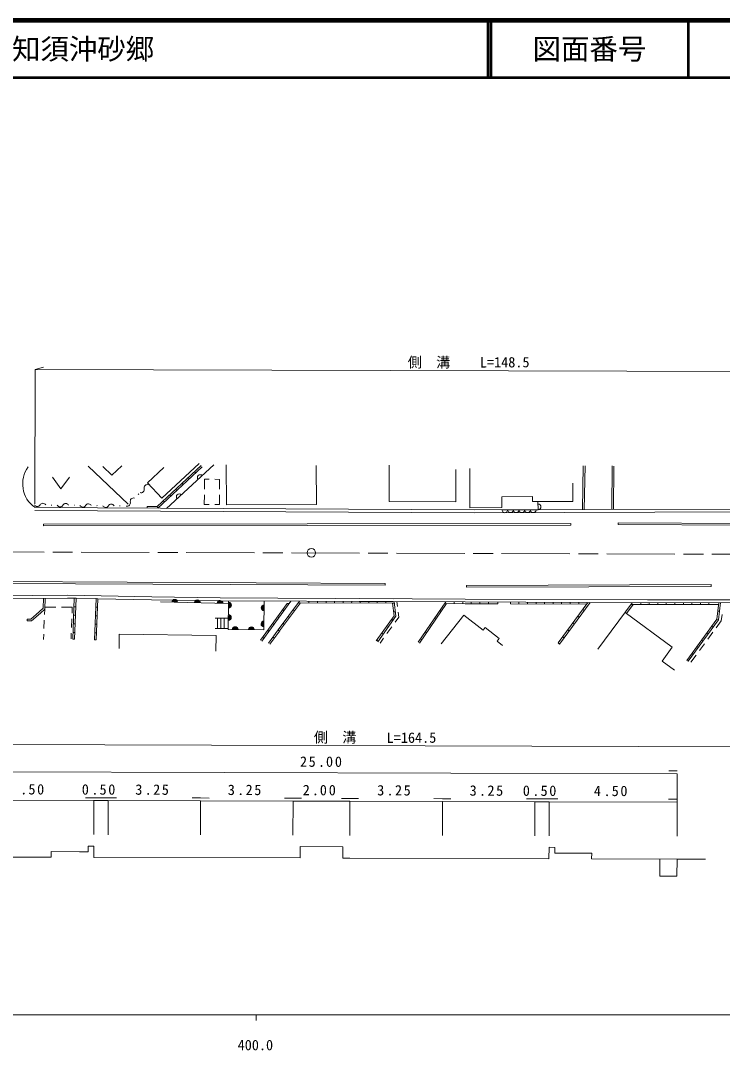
# Model space of a CAD drawing. Units: millimetres, scale not verified. Extents: x 40000 to 680000, y 20000 to 380000.
# Drawn here: x 426535 to 550020, y 198715 to 380000 of the extents above; entities that cross this region are included whole.
import ezdxf
from ezdxf.enums import TextEntityAlignment as Align

# ---------------------------------------------------------------- set-up
doc = ezdxf.new("R2010")
doc.units = ezdxf.units.MM
doc.header["$LTSCALE"] = 1000
doc.linetypes.add('CHAIN', pattern=[18.5, 12, -1.5, 3.5, -1.5])
for name, color, linetype, lineweight in [('M-BGD', 7, 'Continuous', 13), ('M-BMK', 2, 'CHAIN', 13), ('M-BMK-SRVR', 3, 'Continuous', 13), ('M-STR-HTXT', 7, 'Continuous', 13), ('M-TTL', 2, 'Continuous', 140), ('M-TTL-BAND', 7, 'Continuous', 13), ('M-TTL-LINE', 7, 'Continuous', 50)]:
    doc.layers.add(name, color=color, linetype=linetype, lineweight=lineweight)
doc.layers.add('M-TTL-TXT', color=7, linetype='Continuous')
doc.styles.add('ＭＳ ゴシック', font='')
doc.styles.get('ＭＳ ゴシック').set_extended_font_data('MS Gothic')

msp = doc.modelspace()

# ---------------------------------------------------------------- linework, layer by layer
at = {"layer": 'M-BGD'}
for p, q in [((438413, 301543), (445463, 294854)), ((442614, 299999), (441006, 301515)), ((444361, 301626), (442614, 299999)), ((448879, 298639), (451740, 301325)), ((458280, 301687), (450549, 294449)), ((458489, 301466), (450668, 294148)), ((457940, 302058), (451404, 295939)), ((452230, 294134), (460543, 301771)), ((462716, 301775), (462736, 294785)), ((478578, 294831), (478557, 301700)), ((491396, 295315), (491414, 301754)), ((503118, 301000), (503092, 295272)), ((505571, 301173), (505602, 294224)), ((525549, 301648), (525398, 293928)), ((525850, 301637), (525698, 293917)), ((530616, 301603), (530544, 293943)), ((530916, 301592), (530845, 293942)), ((432119, 299608), (433615, 297601)), ((433615, 297601), (435123, 299599)), ((456031, 299580), (456230, 299360)), ((457125, 300609), (457325, 300388)), ((458884, 299252), (458875, 297529)), ((459710, 299250), (458884, 299252)), ((461537, 299244), (460710, 299247)), ((461528, 297516), (461537, 299244)), ((451404, 295939), (448879, 298639)), ((453832, 297524), (454042, 297303)), ((454926, 298552), (455136, 298331)), ((523699, 295364), (523678, 298599)), ((447231, 296601), (447311, 296671)), ((452738, 296496), (452947, 296285)), ((458870, 296529), (458861, 294806)), ((461515, 294789), (461523, 296517)), ((511215, 296191), (516582, 296216)), ((511230, 294258), (511215, 296191)), ((516582, 296216), (516590, 295334)), ((429018, 293759), (506320, 293361)), ((429020, 294259), (506322, 293861)), ((431925, 294722), (432025, 294721)), ((435930, 294670), (436030, 294670)), ((439935, 294619), (440035, 294609)), ((443940, 294558), (444041, 294557)), ((448787, 294454), (448786, 294154)), ((448787, 294454), (450549, 294449)), ((450549, 294449), (450668, 294148)), ((451643, 295477), (451843, 295256)), ((458861, 294806), (459688, 294801)), ((460688, 294794), (461515, 294789)), ((462736, 294785), (478578, 294831)), ((503092, 295272), (491396, 295315)), ((505602, 294224), (511230, 294258)), ((506322, 293861), (577838, 294100)), ((511238, 293877), (517597, 293900)), ((516590, 295334), (523699, 295364)), ((517597, 293900), (517571, 295332)), ((506320, 293361), (576515, 293594)), ((430583, 291031), (430584, 291331)), ((523357, 291160), (430583, 291031)), ((523358, 291460), (430584, 291331)), ((523358, 291460), (523357, 291160)), ((531688, 291266), (531689, 291567)), ((572062, 291063), (531688, 291266)), ((572063, 291363), (531689, 291567)), ((490684, 280888), (416036, 281268)), ((490684, 280588), (416035, 280968)), ((490684, 280588), (490684, 280888)), ((504982, 280267), (504983, 280567)), ((548030, 280406), (504982, 280267)), ((548031, 280706), (504983, 280567)), ((548030, 280406), (548031, 280706)), ((412484, 278685), (434774, 278842)), ((412753, 278184), (434773, 278342)), ((430557, 278324), (430492, 276541)), ((430857, 278313), (430782, 276410)), ((435984, 278318), (434773, 278342)), ((449603, 278560), (434784, 278842)), ((435984, 278318), (435714, 271130)), ((436285, 278318), (435984, 278318)), ((436285, 278318), (436014, 271119)), ((439819, 278247), (436285, 278318)), ((439819, 278247), (439548, 270989)), ((440119, 278237), (439819, 278247)), ((440119, 278237), (439849, 270978)), ((449592, 278060), (440119, 278237)), ((461627, 277876), (449592, 278060)), ((461629, 278376), (449603, 278560)), ((463135, 277388), (451162, 277680)), ((461627, 277876), (492067, 277720)), ((461629, 278376), (492069, 278220)), ((463079, 272806), (463141, 277868)), ((463141, 277868), (463079, 272806)), ((463163, 276614), (463269, 277596)), ((463269, 277596), (463313, 276645)), ((463313, 276645), (463420, 277516)), ((463420, 277516), (463433, 276715)), ((468717, 270956), (473451, 277408)), ((474104, 277810), (468967, 270776)), ((468967, 270776), (474104, 277810)), ((469344, 272774), (469397, 277836)), ((469397, 277836), (469344, 272774)), ((475626, 277806), (471876, 272740)), ((475775, 277505), (472116, 272559)), ((473451, 277408), (473808, 277408)), ((475405, 277506), (491976, 277420)), ((477277, 277491), (477278, 277792)), ((478779, 277487), (478780, 277787)), ((480281, 277483), (480282, 277783)), ((481783, 277468), (481784, 277769)), ((483285, 277464), (483286, 277765)), ((484787, 277460), (484788, 277760)), ((486090, 277747), (504784, 277654)), ((486091, 278247), (504786, 278155)), ((486289, 277446), (486290, 277746)), ((487791, 277441), (487792, 277742)), ((489293, 277427), (489294, 277728)), ((490795, 277423), (490796, 277723)), ((491976, 277420), (492277, 277419)), ((491976, 277420), (492261, 275206)), ((492238, 277719), (492581, 275135)), ((492738, 277718), (492853, 276856)), ((501330, 277674), (496493, 270588)), ((501489, 277373), (496733, 270417)), ((501129, 277374), (504783, 277354)), ((502831, 277359), (502832, 277659)), ((504333, 277355), (504334, 277655)), ((504784, 277654), (536827, 277514)), ((504786, 278155), (536828, 278014)), ((505835, 277351), (505836, 277651)), ((507337, 277336), (507338, 277637)), ((508839, 277332), (508840, 277633)), ((510482, 277628), (510481, 277328)), ((512725, 277622), (512724, 277321)), ((514227, 277607), (514226, 277307)), ((515729, 277603), (515728, 277303)), ((517231, 277599), (517230, 277298)), ((518733, 277595), (518732, 277294)), ((520235, 277590), (520234, 277290)), ((526353, 277563), (521116, 270438)), ((526733, 277562), (521356, 270257)), ((521737, 277576), (521736, 277276)), ((523239, 277572), (523238, 277272)), ((524741, 277568), (524740, 277267)), ((528112, 269347), (534143, 277531)), ((535645, 277517), (535644, 277217)), ((536827, 277514), (578352, 277597)), ((536828, 278014), (578354, 278098)), ((537147, 277513), (537146, 277212)), ((538649, 277519), (538648, 277208)), ((540151, 277524), (540150, 277224)), ((541653, 277520), (541652, 277220)), ((543155, 277526), (543154, 277225)), ((544657, 277532), (544656, 277231)), ((546159, 277527), (546158, 277227)), ((547661, 277533), (547660, 277233)), ((549404, 277538), (549055, 274655)), ((549704, 277537), (549345, 274534)), ((429819, 275912), (428344, 274655)), ((430019, 275692), (428453, 274354)), ((430492, 276541), (429819, 275912)), ((430782, 276410), (430019, 275692)), ((430782, 276410), (430746, 275476)), ((430793, 276761), (432711, 276752)), ((433711, 276747), (435629, 276737)), ((435629, 276737), (435589, 275688)), ((436230, 276816), (435930, 276817)), ((440065, 276735), (439765, 276746)), ((463433, 276715), (463591, 277307)), ((469075, 276244), (468930, 276839)), ((469106, 277045), (469075, 276244)), ((469193, 276171), (469106, 277045)), ((469259, 277121), (469193, 276171)), ((469342, 276137), (469259, 277121)), ((472627, 276303), (472877, 276122)), ((474510, 276297), (474750, 276116)), ((492172, 275917), (492473, 275916)), ((492986, 275865), (493101, 275003)), ((500284, 276135), (500524, 275964)), ((504783, 277354), (510481, 277328)), ((512724, 277321), (526142, 277263)), ((525468, 276354), (525708, 276173)), ((532887, 275822), (541210, 269681)), ((533126, 275642), (534292, 277220)), ((533922, 277231), (536826, 277213)), ((536826, 277213), (549363, 277238)), ((549229, 276047), (549519, 276016)), ((427703, 274657), (427702, 274356)), ((428453, 274354), (427702, 274356)), ((428344, 274655), (427703, 274657)), ((430708, 274477), (430651, 272978)), ((435550, 274688), (435492, 273189)), ((436112, 273812), (435811, 273813)), ((436176, 275314), (435876, 275315)), ((439947, 273741), (439646, 273742)), ((440011, 275243), (439711, 275244)), ((463103, 274783), (460775, 274783)), ((461182, 274783), (461182, 272963)), ((461778, 274783), (461778, 272963)), ((462373, 274783), (462373, 272963)), ((463121, 274437), (463188, 275288)), ((463188, 275288), (463261, 274457)), ((463261, 274457), (463297, 275389)), ((463297, 275389), (463351, 274508)), ((463351, 274508), (463448, 275289)), ((463448, 275289), (463521, 274669)), ((469014, 274149), (468927, 273530)), ((469093, 273365), (469014, 274149)), ((469167, 274245), (469093, 273365)), ((469182, 273313), (469167, 274245)), ((469274, 274142), (469182, 273313)), ((469321, 273289), (469274, 274142)), ((470858, 273874), (471098, 273703)), ((471743, 275083), (471983, 274913)), ((472721, 273879), (472971, 273698)), ((473615, 275088), (473855, 274907)), ((492261, 275206), (489124, 270839)), ((492581, 275135), (489364, 270668)), ((492068, 274415), (491818, 274586)), ((493101, 275003), (492459, 274111)), ((499429, 274895), (499679, 274724)), ((500538, 270306), (504527, 275362)), ((504527, 275362), (507904, 272679)), ((523689, 273936), (523929, 273755)), ((524574, 275145), (524813, 274964)), ((549055, 274655), (543737, 267381)), ((549345, 274534), (543977, 267210)), ((549825, 274353), (548928, 273127)), ((549055, 274655), (549345, 274534)), ((549959, 275448), (549825, 274353)), ((430612, 271978), (430576, 271044)), ((435454, 272190), (435413, 271140)), ((436057, 272310), (435757, 272311)), ((439892, 272239), (439592, 272240)), ((443873, 269482), (443873, 271975)), ((463103, 272963), (460775, 272963)), ((469344, 272774), (463079, 272806)), ((463079, 272806), (469344, 272774)), ((463797, 272933), (464747, 272984)), ((464779, 272834), (463797, 272933)), ((463875, 273084), (464676, 273104)), ((464747, 272984), (463875, 273084)), ((464676, 273104), (464083, 273257)), ((466673, 272980), (467554, 273040)), ((467605, 272951), (466673, 272980)), ((466772, 273131), (467392, 273208)), ((467554, 273040), (466772, 273131)), ((466775, 272871), (467605, 272951)), ((467627, 272811), (466775, 272871)), ((469974, 272665), (470214, 272484)), ((471876, 272740), (470168, 270382)), ((472126, 272559), (470407, 270201)), ((471836, 272670), (472076, 272499)), ((490309, 271977), (490069, 272148)), ((491184, 273196), (490944, 273367)), ((491875, 273299), (491000, 272081)), ((497740, 272417), (497980, 272246)), ((498585, 273656), (498835, 273485)), ((507904, 272679), (508306, 273188)), ((508306, 273188), (510764, 271249)), ((522794, 272727), (523034, 272546)), ((547286, 272227), (547526, 272056)), ((548337, 272320), (547452, 271109)), ((548170, 273436), (548410, 273265)), ((435714, 271130), (436014, 271119)), ((439548, 270989), (439849, 270978)), ((469089, 271446), (469329, 271275)), ((470952, 271461), (471191, 271280)), ((489434, 270758), (489184, 270929)), ((490416, 271269), (489774, 270376)), ((496885, 271168), (497135, 271007)), ((510764, 271249), (510362, 270739)), ((510362, 270739), (511321, 269975)), ((521116, 270438), (521356, 270257)), ((521900, 271518), (522150, 271337)), ((546861, 270302), (545975, 269091)), ((546391, 271018), (546641, 270837)), ((541210, 269681), (539421, 267253)), ((544622, 268590), (544862, 268419)), ((545507, 269809), (545746, 269628)), ((539421, 267253), (541590, 265654)), ((543737, 267381), (543977, 267210)), ((545385, 268284), (544487, 267058)), ((438403, 234193), (438402, 233692)), ((438405, 234693), (438403, 234193)), ((439406, 234690), (438405, 234693)), ((439400, 232688), (439406, 234690)), ((475704, 234588), (475699, 232586)), ((483214, 234567), (475704, 234588)), ((483214, 234567), (483209, 232564)), ((519507, 232462), (519512, 234465)), ((519512, 234465), (520514, 234462)), ((520512, 233961), (520511, 233461)), ((520514, 234462), (520512, 233961)), ((431890, 232709), (416870, 232751)), ((431893, 233710), (431890, 232709)), ((436900, 233696), (431893, 233710)), ((438402, 233692), (436900, 233696)), ((475699, 232586), (439400, 232688)), ((483209, 232564), (484460, 232561)), ((519507, 232462), (484460, 232561)), ((520511, 233461), (522013, 233456)), ((522013, 233456), (527020, 233442)), ((527020, 233442), (527017, 232441)), ((542037, 232399), (527017, 232441)), ((539024, 229403), (539033, 232407)), ((542037, 232399), (542028, 229395)), ((542037, 232399), (546042, 232387)), ((546042, 232387), (547043, 232385)), ((542028, 229395), (539024, 229403))]:
    msp.add_line(p, q, dxfattribs=at)
msp.add_lwpolyline([(443873, 271975), (460921, 271771), (460878, 268976)], dxfattribs=at)
for centre, radius, start, end in [((431955, 298437), 5057, 143.89949, 234.47772), ((458134, 299554), 501, 42.57214, 222.57214), ((447724, 297441), 561, 252.36814, 16.22317), ((448816, 297758), 561, 72.36814, 196.22317), ((446386, 295402), 561, 72.36814, 196.22317), ((454449, 296170), 501, 42.57214, 222.57214), ((429472, 295029), 561, 207.26832, 331.12335), ((430462, 294475), 561, 27.26832, 151.12335), ((433478, 294968), 561, 207.26832, 331.12335), ((434467, 294424), 561, 27.26832, 151.12335), ((437483, 294916), 561, 207.26832, 331.12335), ((438473, 294363), 561, 27.26832, 151.12335), ((441488, 294855), 561, 207.26832, 331.12335), ((442478, 294311), 561, 27.26832, 151.12335), ((445294, 295085), 561, 252.36814, 16.22317), ((511739, 293876), 501, 180.19481, 0.19481), ((512741, 293883), 501, 180.19481, 0.19481), ((513742, 293880), 501, 180.19481, 0.19481), ((514743, 293888), 501, 180.19481, 0.19481), ((515745, 293895), 501, 180.19481, 0.19481), ((516746, 293892), 501, 180.19481, 0.19481), ((517588, 294400), 501, 271.22535, 91.22535), ((453638, 277620), 500, 358.60099, 178.60099), ((453638, 277620), 400, 358.60099, 178.60099), ((453638, 277620), 300, 358.60099, 178.60099), ((453638, 277620), 200, 358.60099, 178.60099), ((453638, 277620), 100, 358.60099, 178.60099), ((453638, 277620), 100, 358.60099, 178.60099), ((457636, 277522), 500, 358.60099, 178.60099), ((457636, 277522), 400, 358.60099, 178.60099), ((457636, 277522), 300, 358.60099, 178.60099), ((457636, 277522), 200, 358.60099, 178.60099), ((457636, 277522), 100, 358.60099, 178.60099), ((457636, 277522), 100, 358.60099, 178.60099), ((461635, 277425), 500, 358.60099, 178.60099), ((461635, 277425), 400, 358.60099, 178.60099), ((461635, 277425), 300, 358.60099, 178.60099), ((461635, 277425), 200, 358.60099, 178.60099), ((461635, 277425), 100, 358.60099, 178.60099), ((461635, 277425), 100, 358.60099, 178.60099), ((463131, 277105), 501, 269.33121, 89.33121), ((469385, 276626), 501, 89.37295, 269.37295), ((463099, 274937), 501, 269.33121, 89.33121), ((469355, 273789), 501, 89.37295, 269.37295), ((464289, 272799), 501, 359.73132, 179.73132), ((467126, 272785), 501, 359.73132, 179.73132)]:
    msp.add_arc(centre, radius, start, end, dxfattribs=at)
at = {"layer": 'M-BMK'}
msp.add_line((400179, 286520), (577084, 285992), dxfattribs=at)
at = {"layer": 'M-BMK-SRVR'}
msp.add_circle((477692, 286292), 751, dxfattribs=at)
at = {"layer": 'M-STR-HTXT'}
for p, q in [((429088, 318592), (429022, 294910)), ((429088, 318592), (430541, 318978)), ((577916, 318172), (429088, 318592)), ((577720, 252095), (412410, 252570)), ((416913, 247771), (542079, 247419)), ((542080, 247919), (540578, 247924)), ((542048, 236404), (542079, 247419)), ((439430, 243202), (437928, 243206)), ((439430, 243202), (440932, 243198)), ((441933, 243195), (440431, 243199)), ((441933, 243195), (443435, 243190)), ((458205, 243149), (456703, 243153)), ((458205, 243149), (459707, 243145)), ((474477, 243103), (472975, 243107)), ((474477, 243103), (475979, 243099)), ((484490, 243075), (482988, 243079)), ((484490, 243075), (485992, 243071)), ((500761, 243029), (499259, 243033)), ((500761, 243029), (502263, 243025)), ((517033, 242983), (515531, 242987)), ((517033, 242983), (518535, 242979)), ((519536, 242976), (518034, 242980)), ((519536, 242976), (521038, 242972)), ((416899, 242765), (439429, 242701)), ((439412, 236693), (439429, 242701)), ((439429, 242701), (441932, 242694)), ((441915, 236686), (441932, 242694)), ((441932, 242694), (458204, 242648)), ((458187, 236640), (458204, 242648)), ((458204, 242648), (474475, 242602)), ((474458, 236594), (474475, 242602)), ((474475, 242602), (484488, 242574)), ((484472, 236566), (484488, 242574)), ((484488, 242574), (500760, 242528)), ((500743, 236520), (500760, 242528)), ((500760, 242528), (517032, 242483)), ((517015, 236475), (517032, 242483)), ((517032, 242483), (519535, 242475)), ((519518, 236468), (519535, 242475)), ((519535, 242475), (542065, 242412)), ((542066, 242913), (540564, 242917))]:
    msp.add_line(p, q, dxfattribs=at)
at = {"layer": 'M-TTL'}
msp.add_line((680000, 380000), (40000, 380000), dxfattribs=at)
at = {"layer": 'M-TTL-BAND'}
for p, q in [((40000, 205000), (579000, 205000)), ((468000, 205000), (468000, 204000))]:
    msp.add_line(p, q, dxfattribs=at)
at = {"layer": 'M-TTL-LINE'}
for p, q in [((508747, 380000), (508747, 370000)), ((509247, 380000), (509247, 370000)), ((543997, 380000), (543997, 370000)), ((40000, 370000), (680000, 370000))]:
    msp.add_line(p, q, dxfattribs=at)

# ---------------------------------------------------------------- texts
at = {"layer": 'M-STR-HTXT', "style": 'ＭＳ ゴシック'}
for s, rotation, p in [('側\u3000溝', 359.839, (494645, 318407)), ('L=148.5', 0.231, (507359, 318378)), ('側\u3000溝', 359.838, (478128, 252375)), ('L=164.5', 0.231, (490956, 252289)), ('2', 359.839, (475689, 248097)), ('5', 359.839, (477211, 248092)), ('0', 359.839, (480265, 248084)), ('0', 359.839, (481827, 248079)), ('.', 359.839, (478853, 248088)), ('5', 359.839, (427901, 243224)), ('0', 359.839, (429433, 243220)), ('0', 359.839, (437294, 243198)), ('5', 359.839, (440418, 243189)), ('0', 359.839, (441950, 243185)), ('3', 359.839, (446716, 243171)), ('2', 359.839, (449850, 243163)), ('5', 359.839, (451372, 243158)), ('3', 359.839, (462988, 243126)), ('2', 359.839, (466122, 243117)), ('5', 359.839, (467644, 243113)), ('2', 359.839, (476175, 243089)), ('0', 359.839, (479179, 243080)), ('0', 359.839, (480751, 243076)), ('3', 359.839, (489273, 243052)), ('2', 359.839, (492407, 243043)), ('5', 359.839, (493929, 243039)), ('3', 359.839, (505544, 243006)), ('2', 359.839, (508678, 242997)), ('5', 359.839, (510200, 242993)), ('0', 359.839, (514897, 242979)), ('5', 359.839, (518021, 242971)), ('0', 359.839, (519553, 242966)), ('4', 359.839, (527413, 242944)), ('5', 359.839, (530537, 242935)), ('0', 359.839, (532069, 242931)), ('.', 359.839, (426459, 243229)), ('.', 359.839, (438976, 243193)), ('.', 359.839, (448358, 243167)), ('.', 359.839, (464630, 243121)), ('.', 359.839, (477777, 243084)), ('.', 359.839, (490915, 243047)), ('.', 359.839, (507186, 243001)), ('.', 359.839, (516579, 242975)), ('.', 359.839, (529096, 242939))]:
    msp.add_text(s, height=1833, rotation=rotation, dxfattribs=at).set_placement(p, align=Align.BOTTOM_LEFT)
at = {"layer": 'M-TTL-BAND', "style": 'ＭＳ ゴシック'}
msp.add_text('400.0', height=1833, dxfattribs=at).set_placement((467844, 198195), align=Align.BOTTOM_CENTER)
at = {"layer": 'M-TTL-TXT', "style": 'ＭＳ ゴシック'}
msp.add_text('山口市阿知須沖砂郷', height=3666, dxfattribs=at).set_placement((405024, 375000), align=Align.MIDDLE_LEFT)
msp.add_text('図面番号', height=3666, dxfattribs=at).set_placement((526622, 375000), align=Align.MIDDLE_CENTER)

doc.saveas('drawing.dxf')
